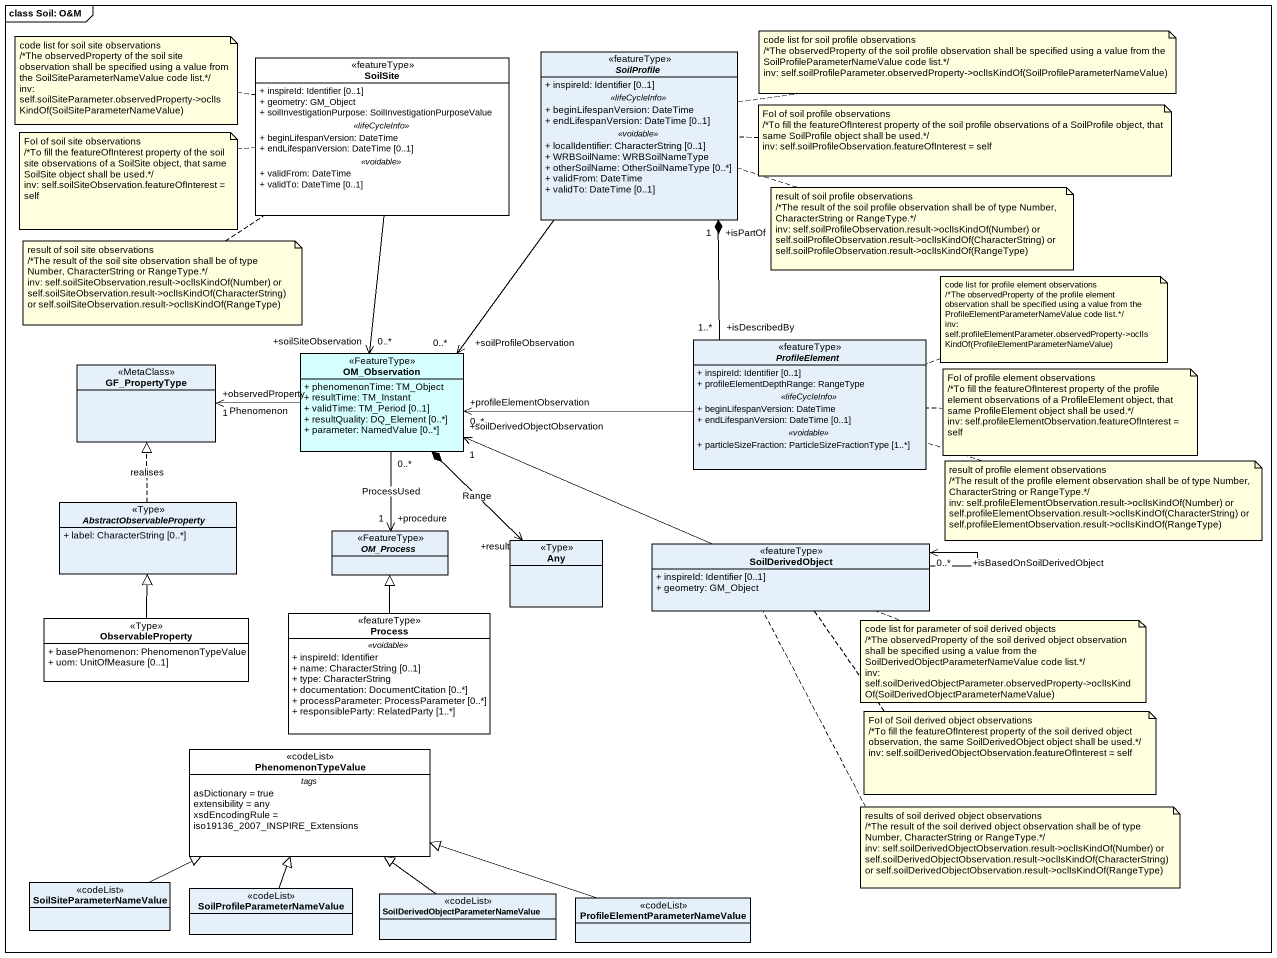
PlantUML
@startuml
mainframe class Soil: O&M
hide circle
hide empty members
skinparam classAttributeIconSize 0
class SoilSite <<featureType>> #FFFFFF {
  + inspireId: Identifier [0..1]
  + geometry: GM_Object
  + soilInvestigationPurpose: SoilInvestigationPurposeValue
  .. <<lifeCycleInfo>> ..
  + beginLifespanVersion: DateTime
  + endLifespanVersion: DateTime [0..1]
  .. <<voidable>> ..
  + validFrom: DateTime
  + validTo: DateTime [0..1]
}
abstract class SoilProfile <<featureType>> {
  + inspireId: Identifier [0..1]
  .. <<lifeCycleInfo>> ..
  + beginLifespanVersion: DateTime
  + endLifespanVersion: DateTime [0..1]
  .. <<voidable>> ..
  + localIdentifier: CharacterString [0..1]
  + WRBSoilName: WRBSoilNameType
  + otherSoilName: OtherSoilNameType [0..*]
  + validFrom: DateTime
  + validTo: DateTime [0..1]
}
class OM_Observation <<FeatureType>> #D5FFFF {
  + phenomenonTime: TM_Object
  + resultTime: TM_Instant
  + validTime: TM_Period [0..1]
  + resultQuality: DQ_Element [0..*]
  + parameter: NamedValue [0..*]
}
abstract class ProfileElement <<featureType>> {
  + inspireId: Identifier [0..1]
  + profileElementDepthRange: RangeType
  .. <<lifeCycleInfo>> ..
  + beginLifespanVersion: DateTime
  + endLifespanVersion: DateTime [0..1]
  .. <<voidable>> ..
  + particleSizeFraction: ParticleSizeFractionType [1..*]
}
class GF_PropertyType <<MetaClass>>
abstract class AbstractObservableProperty <<Type>> {
  + label: CharacterString [0..*]
}
abstract class OM_Process <<FeatureType>>
class Any <<Type>>
class SoilDerivedObject <<featureType>> {
  + inspireId: Identifier [0..1]
  + geometry: GM_Object
}
class ObservableProperty <<Type>> #FFFFFF {
  + basePhenomenon: PhenomenonTypeValue
  + uom: UnitOfMeasure [0..1]
}
class "Process" as Process_ <<featureType>> #FFFFFF {
  .. <<voidable>> ..
  + inspireId: Identifier
  + name: CharacterString [0..1]
  + type: CharacterString
  + documentation: DocumentCitation [0..*]
  + processParameter: ProcessParameter [0..*]
  + responsibleParty: RelatedParty [1..*]
}
class PhenomenonTypeValue <<codeList>> #FFFFFF {
  -- tags --
  asDictionary = true
  extensibility = any
  xsdEncodingRule = iso19136_2007_INSPIRE_Extensions
}
class SoilSiteParameterNameValue <<codeList>>
class "SoilProfileParameterNameValue" as SoilProfileParameterNameValu <<codeList>>
class "SoilDerivedObjectParameterNameValue" as SoilDerivedObjectParameterNa <<codeList>>
class "ProfileElementParameterNameValue" as ProfileElementParameterNameV <<codeList>>
SoilSite --> "+soilSiteObservation\n0..*" OM_Observation
SoilProfile --> "+soilProfileObservation\n0..*" OM_Observation
OM_Observation -left-> "+observedProperty\n1" GF_PropertyType : Phenomenon
OM_Observation "0..*" --> "+procedure\n1" OM_Process : ProcessUsed
ProfileElement "+isDescribedBy\n1..*" -up-* "+isPartOf\n1" SoilProfile
ProfileElement -left-> "+profileElementObservation\n0..*" OM_Observation
AbstractObservableProperty .up.|> GF_PropertyType : realises
Any "+result" <-up-* OM_Observation : Range
SoilDerivedObject -left-> "+soilDerivedObjectObservation\n1" OM_Observation
SoilDerivedObject --> "+isBasedOnSoilDerivedObject\n0..*" SoilDerivedObject
ObservableProperty -up-|> AbstractObservableProperty
Process_ -up-|> OM_Process
SoilSiteParameterNameValue -right-|> PhenomenonTypeValue
SoilProfileParameterNameValu -up-|> PhenomenonTypeValue
SoilDerivedObjectParameterNa -up-|> PhenomenonTypeValue
ProfileElementParameterNameV -left-|> PhenomenonTypeValue
note left of SoilSite
  code list for soil site observations
  /*The observedProperty of the soil site observation shall be specified using a value from the SoilSiteParameterNameValue code list.*/
  inv: self.soilSiteParameter.observedProperty->oclIsKindOf(SoilSiteParameterNameValue)
end note
note right of SoilProfile
  code list for soil profile observations
  /*The observedProperty of the soil profile observation shall be specified using a value from the SoilProfileParameterNameValue code list.*/
  inv: self.soilProfileParameter.observedProperty->oclIsKindOf(SoilProfileParameterNameValue)
end note
note right of SoilProfile
  FoI of soil profile observations
  /*To fill the featureOfInterest property of the soil profile observations of a SoilProfile object, that same SoilProfile object shall be used.*/
  inv: self.soilProfileObservation.featureOfInterest = self
end note
note left of SoilSite
  FoI of soil site observations
  /*To fill the featureOfInterest property of the soil site observations of a SoilSite object, that same SoilSite object shall be used.*/
  inv: self.soilSiteObservation.featureOfInterest = self
end note
note right of SoilProfile
  result of soil profile observations
  /*The result of the soil profile observation shall be of type Number, CharacterString or RangeType.*/
  inv: self.soilProfileObservation.result->oclIsKindOf(Number) or self.soilProfileObservation.result->oclIsKindOf(CharacterString) or self.soilProfileObservation.result->oclIsKindOf(RangeType)
end note
note bottom of SoilSite
  result of soil site observations
  /*The result of the soil site observation shall be of type Number, CharacterString or RangeType.*/
  inv: self.soilSiteObservation.result->oclIsKindOf(Number) or self.soilSiteObservation.result->oclIsKindOf(CharacterString) or self.soilSiteObservation.result->oclIsKindOf(RangeType)
end note
note right of ProfileElement
  code list for profile element observations
  /*The observedProperty of the profile element observation shall be specified using a value from the ProfileElementParameterNameValue code list.*/
  inv: self.profileElementParameter.observedProperty->oclIsKindOf(ProfileElementParameterNameValue)
end note
note right of ProfileElement
  FoI of profile element observations
  /*To fill the featureOfInterest property of the profile element observations of a ProfileElement object, that same ProfileElement object shall be used.*/
  inv: self.profileElementObservation.featureOfInterest = self
end note
note right of ProfileElement
  result of profile element observations
  /*The result of the profile element observation shall be of type Number, CharacterString or RangeType.*/
  inv: self.profileElementObservation.result->oclIsKindOf(Number) or self.profileElementObservation.result->oclIsKindOf(CharacterString) or self.profileElementObservation.result->oclIsKindOf(RangeType)
end note
note right of SoilDerivedObject
  code list for parameter of soil derived objects
  /*The observedProperty of the soil derived object observation shall be specified using a value from the SoilDerivedObjectParameterNameValue code list.*/
  inv: self.soilDerivedObjectParameter.observedProperty->oclIsKindOf(SoilDerivedObjectParameterNameValue)
end note
note bottom of SoilDerivedObject
  FoI of Soil derived object observations
  /*To fill the featureOfInterest property of the soil derived object observation, the same SoilDerivedObject object shall be used.*/
  inv: self.soilDerivedObjectObservation.featureOfInterest = self
end note
note bottom of SoilDerivedObject
  results of soil derived object observations
  /*The result of the soil derived object observation shall be of type Number, CharacterString or RangeType.*/
  inv: self.soilDerivedObjectObservation.result->oclIsKindOf(Number) or self.soilDerivedObjectObservation.result->oclIsKindOf(CharacterString) or self.soilDerivedObjectObservation.result->oclIsKindOf(RangeType)
end note
@enduml
